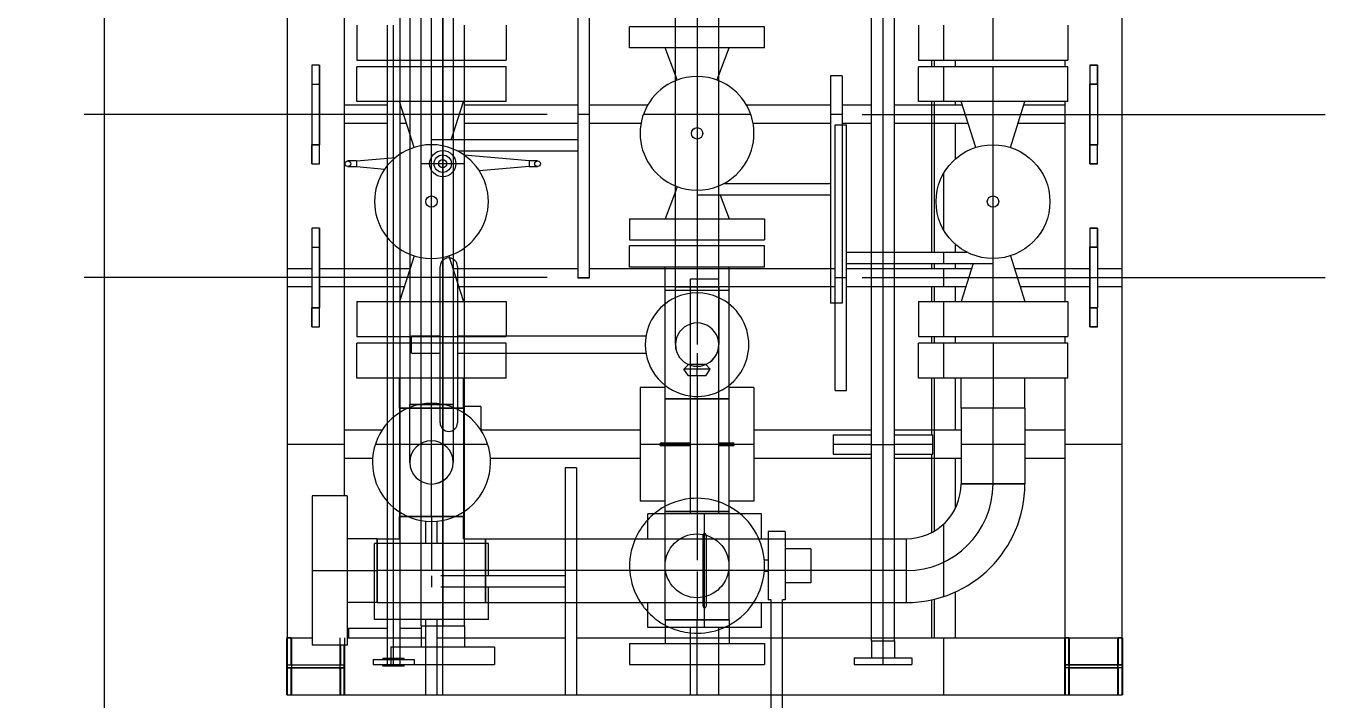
# Model space of a CAD drawing. Header units: inches. Extents: x 295136 to 296247, y 2627183 to 2627409.
# Drawn here: x 295239.414 to 295242.838, y 2627267.818 to 2627269.595 of the extents above; entities that cross this region are included whole.
import ezdxf

# ---------------------------------------------------------------- set-up
doc = ezdxf.new("R2010")
doc.units = ezdxf.units.IN
doc.header["$MEASUREMENT"] = 0
for name, color, linetype in [('_Auto', 7, 'Continuous'), ('EQUIPMENT LAYOUT-EMBED 1_DWG$0$DwgTemplate', 7, 'Continuous'), ('Layout', 6, 'Continuous')]:
    doc.layers.add(name, color=color, linetype=linetype)

# ---------------------------------------------------------------- blocks, each defined once
blk = doc.blocks.new('A$C55974CAD')
at = {"layer": 'EQUIPMENT LAYOUT-EMBED 1_DWG$0$DwgTemplate', "color": 1, "lineweight": 25}
for p, q in [((38.2, 8.135), (38.2, 8.735)), ((38.63, 8.2), (38.63, 8.735)), ((37.1, 8.19), (37.1715, 8.19)), ((37.1715, 8.19), (37.1715, 8.06)), ((37.1785, 8.06), (37.1785, 8.19)), ((37.1785, 8.19), (37.25, 8.19)), ((37.25, 8.19), (37.25, 8.2)), ((37.25, 8.2), (37.25, 8.1342)), ((38.176, 8.2), (38.176, 8.135)), ((38.224, 8.2), (38.224, 8.135)), ((38.63, 8.05), (38.63, 8.2)), ((38.176, 8.115), (38.176, 7.8915)), ((38.2, 8.115), (38.2, 8.135)), ((38.2, 7.8838), (38.2, 8.115)), ((38.224, 8.115), (38.224, 7.8771)), ((37.1715, 8.06), (37.1, 8.06)), ((37.1, 8.05), (37.2304, 8.05)), ((37.2304, 8.05), (37.1, 8.05)), ((37.2304, 8.06), (37.1785, 8.06)), ((43.732, 8.05), (37.6241, 8.05)), ((37.7225, 7.9752), (37.7225, 8.05)), ((37.7975, 7.9504), (37.7975, 8.05)), ((38.606, 7.9367), (38.606, 8.05)), ((38.63, 7.9367), (38.63, 8.05)), ((38.654, 7.9367), (38.654, 8.05)), ((37.25, 8.0421), (37.25, 7.835)), ((38.63, 7.9033), (38.63, 7.9367)), ((38.2, 7.7561), (38.2, 7.8838)), ((38.606, 7.8857), (38.606, 7.9033)), ((38.63, 7.8934), (38.63, 7.9033)), ((38.63, 7.7332), (38.63, 7.8934)), ((38.654, 7.9011), (38.654, 7.9033)), ((37.25, 7.805), (37.25, 7.468)), ((38.176, 7.7485), (38.176, 6.756)), ((38.2, 7.515), (38.2, 7.7561)), ((38.224, 7.7628), (38.224, 7.434)), ((38.606, 7.434), (38.606, 7.7332)), ((38.63, 7.515), (38.63, 7.7332)), ((38.654, 7.434), (38.654, 7.7332)), ((37.7975, 7.27), (37.7975, 7.6895)), ((37.7225, 7.27), (37.7225, 7.6647)), ((37.25, 7.438), (37.25, 6)), ((38.224, 7.404), (38.224, 6.756)), ((38.606, 7.2677), (38.606, 7.404)), ((38.654, 7.2504), (38.654, 7.404)), ((37.1, 7.1375), (37.2772, 7.1375)), ((37.5772, 7.1375), (38.1962, 7.1375)), ((38.1962, 7.1375), (38.1962, 7.0625)), ((37.1, 7.0625), (37.2772, 7.0625)), ((37.5772, 7.0625), (38.1962, 7.0625)), ((38.654, 6.768), (38.654, 6.9895)), ((37.7225, 6.6601), (37.7225, 6.97)), ((37.7975, 6.6601), (37.7975, 6.97)), ((38.606, 6.768), (38.606, 6.9722)), ((38.176, 6.726), (38.176, 6.4115)), ((38.224, 6.726), (38.224, 6.3962)), ((38.606, 6.6601), (38.606, 6.738)), ((38.654, 6.6601), (38.654, 6.738)), ((38.2, 6.685), (38.2, 6.4038)), ((38.63, 6.685), (38.63, 6.6601)), ((38.63, 6.6601), (38.63, 6.5998)), ((37.7225, 6.4241), (37.7225, 6.5998)), ((37.7975, 6.4241), (37.7975, 6.5998)), ((38.606, 6.4057), (38.606, 6.5998)), ((38.63, 6.5998), (38.63, 6.4134)), ((38.654, 6.4211), (38.654, 6.5998)), ((37.25, 6.5015), (37.3503, 6.5015)), ((37.3517, 6.4955), (37.25, 6.4955)), ((37.5279, 6.5015), (37.7346, 6.5015)), ((37.9348, 6.4955), (37.5312, 6.4955)), ((37.7854, 6.5015), (37.9348, 6.5015)), ((38.0269, 6.5015), (38.0444, 6.5015)), ((38.0444, 6.4955), (38.0269, 6.4955)), ((38.1365, 6.5015), (38.176, 6.5015)), ((38.176, 6.4955), (38.1365, 6.4955)), ((38.224, 6.5015), (38.237, 6.5015)), ((38.237, 6.4955), (38.224, 6.4955)), ((38.267, 6.5015), (38.6635, 6.5015)), ((38.6635, 6.4955), (38.267, 6.4955)), ((38.7556, 6.5015), (38.7731, 6.5015)), ((38.7731, 6.4955), (38.7556, 6.4955)), ((37.25, 6.4385), (37.3714, 6.4385)), ((37.593, 6.4385), (37.7225, 6.4385)), ((37.7975, 6.4385), (37.9348, 6.4385)), ((38.0269, 6.4385), (38.0444, 6.4385)), ((38.1365, 6.4385), (38.176, 6.4385)), ((38.224, 6.4385), (38.237, 6.4385)), ((38.267, 6.4385), (38.2869, 6.4385)), ((38.5131, 6.4385), (38.606, 6.4385)), ((38.654, 6.4385), (38.6635, 6.4385)), ((38.7556, 6.4385), (38.7731, 6.4385)), ((38.2, 6.4038), (38.2, 6.2761)), ((38.63, 6.4134), (38.63, 6.2665)), ((38.176, 6.2685), (38.176, 6.085)), ((38.2, 6.2761), (38.2, 6.085)), ((38.224, 6.2838), (38.224, 6.085)), ((38.606, 6.15), (38.606, 6.2742)), ((38.63, 6.2665), (38.63, 6.15)), ((37.7225, 6.15), (37.7225, 6.2558)), ((37.7975, 6.15), (37.7975, 6.2558)), ((38.654, 6.15), (38.654, 6.2589)), ((37.25, 6.15), (37.1, 6.15)), ((37.1, 6.15), (37.9348, 6.15)), ((37.1, 6.14), (37.1715, 6.14)), ((37.1715, 6.14), (37.1715, 6.01)), ((37.1785, 6.14), (37.25, 6.14)), ((37.1785, 6.01), (37.1785, 6.14)), ((37.25, 6.14), (37.25, 6.15)), ((38.0269, 6.15), (38.0444, 6.15)), ((38.1365, 6.15), (38.6635, 6.15)), ((38.63, 6.15), (38.63, 6)), ((38.7556, 6.15), (38.7731, 6.15)), ((38.176, 6.065), (38.176, 6)), ((38.2, 6.085), (38.2, 6.065)), ((38.2, 6.065), (38.2, 5.465)), ((38.224, 6.065), (38.224, 6)), ((37.1715, 6.01), (37.1, 6.01)), ((37.25, 6.01), (37.1785, 6.01)), ((37.25, 6), (37.25, 6.01)), ((38.63, 6), (38.63, 5.465))]:
    blk.add_line(p, q, dxfattribs=at)
at = {"layer": 'EQUIPMENT LAYOUT-EMBED 1_DWG$0$DwgTemplate', "color": 5, "lineweight": 25}
for p, q in [((37.1, 8.201), (37.25, 8.201)), ((37.1, 8.201), (37.25, 8.201)), ((37.1, 8.2), (37.1, 8.201)), ((37.1, 8.201), (37.1, 8.2)), ((37.25, 8.201), (37.25, 8.2)), ((37.25, 8.201), (37.25, 8.2)), ((38.12, 8.135), (38.07, 8.135)), ((38.07, 8.135), (38.12, 8.135)), ((38.07, 8.135), (38.07, 8.115)), ((38.07, 8.135), (38.07, 8.115)), ((38.07, 8.115), (38.12, 8.115)), ((38.07, 8.115), (38.12, 8.115)), ((38.12, 8.115), (38.12, 8.135)), ((38.12, 8.115), (38.12, 8.135)), ((38.28, 8.135), (38.12, 8.135)), ((38.28, 8.135), (38.12, 8.135)), ((38.12, 8.135), (38.12, 8.115)), ((38.12, 8.115), (38.28, 8.115)), ((38.28, 8.115), (38.12, 8.115)), ((38.33, 8.135), (38.28, 8.135)), ((38.33, 8.135), (38.28, 8.135)), ((38.28, 8.135), (38.28, 8.115)), ((38.28, 8.135), (38.28, 8.115)), ((38.28, 8.135), (38.28, 8.115)), ((38.28, 8.115), (38.33, 8.115)), ((38.33, 8.115), (38.28, 8.115)), ((38.33, 8.115), (38.33, 8.135)), ((38.33, 8.115), (38.33, 8.135)), ((38.4925, 8.0178), (38.4858, 7.943)), ((38.4925, 8.0403), (38.4925, 8.0178)), ((38.5, 8.0178), (38.4925, 8.0178)), ((38.5075, 8.0178), (38.5, 8.0178)), ((38.5075, 8.0178), (38.5075, 8.0403)), ((38.5075, 8.0178), (38.5167, 7.9142)), ((38.5075, 7.5628), (38.5227, 7.7337)), ((38.4925, 7.5628), (38.4808, 7.6936)), ((38.5, 7.5628), (38.4925, 7.5628)), ((38.4925, 7.5628), (38.4925, 7.5403)), ((38.5075, 7.5628), (38.5, 7.5628)), ((38.5075, 7.5403), (38.5075, 7.5628)), ((38.12, 6.085), (38.07, 6.085)), ((38.07, 6.085), (38.12, 6.085)), ((38.07, 6.085), (38.07, 6.065)), ((38.07, 6.065), (38.07, 6.085)), ((38.07, 6.065), (38.12, 6.065)), ((38.07, 6.065), (38.12, 6.065)), ((38.12, 6.065), (38.12, 6.085)), ((38.12, 6.085), (38.12, 6.065)), ((38.12, 6.085), (38.28, 6.085)), ((38.28, 6.085), (38.12, 6.085)), ((38.12, 6.065), (38.12, 6.085)), ((38.28, 6.065), (38.12, 6.065)), ((38.28, 6.065), (38.12, 6.065)), ((38.33, 6.085), (38.28, 6.085)), ((38.33, 6.085), (38.28, 6.085)), ((38.28, 6.085), (38.28, 6.065)), ((38.28, 6.065), (38.28, 6.085)), ((38.28, 6.065), (38.28, 6.085)), ((38.28, 6.065), (38.33, 6.065)), ((38.33, 6.065), (38.28, 6.065)), ((38.33, 6.065), (38.33, 6.085)), ((38.33, 6.085), (38.33, 6.065)), ((37.1, 5.999), (37.1, 6)), ((37.1, 5.999), (37.1, 6)), ((37.25, 5.999), (37.1, 5.999)), ((37.1, 5.999), (37.25, 5.999)), ((37.25, 6), (37.25, 5.999)), ((37.25, 5.999), (37.25, 6))]:
    blk.add_line(p, q, dxfattribs=at)
at = {"layer": 'EQUIPMENT LAYOUT-EMBED 1_DWG$0$DwgTemplate', "color": 54, "lineweight": 25}
for p, q in [((37.1, 8.2), (37.1, 7.835)), ((46.4428, 8.2), (37.1, 8.2)), ((37.1, 7.805), (37.1, 7.468)), ((37.1, 7.438), (37.1, 6)), ((37.1, 6), (46.5178, 6))]:
    blk.add_line(p, q, dxfattribs=at)
at = {"layer": 'EQUIPMENT LAYOUT-EMBED 1_DWG$0$DwgTemplate', "color": 7, "lineweight": 25}
for p, q in [((37.25, 8.189), (37.1, 8.189)), ((37.25, 8.189), (37.1, 8.189)), ((37.171, 8.05), (37.171, 8.2)), ((37.171, 8.2), (37.171, 8.05)), ((37.179, 8.2), (37.179, 8.05)), ((37.179, 8.2), (37.179, 8.05)), ((37.4272, 8.1342), (37.2304, 8.1342)), ((37.2304, 8.0421), (37.2304, 8.1342)), ((37.4272, 8.1342), (37.4272, 7.97)), ((37.6241, 8.1342), (37.4272, 8.1342)), ((37.6241, 8.0421), (37.6241, 8.1342)), ((38.5, 8.135), (38.5, 8.115)), ((38.5, 8.135), (38.5, 8.115)), ((38.55, 8.135), (38.5, 8.135)), ((38.5, 8.135), (38.55, 8.135)), ((38.5, 8.115), (38.55, 8.115)), ((38.5, 8.115), (38.55, 8.115)), ((38.55, 8.115), (38.55, 8.135)), ((38.55, 8.115), (38.55, 8.135)), ((38.71, 8.135), (38.55, 8.135)), ((38.71, 8.135), (38.55, 8.135)), ((38.55, 8.135), (38.55, 8.115)), ((38.55, 8.115), (38.71, 8.115)), ((38.71, 8.115), (38.55, 8.115)), ((38.71, 8.135), (38.71, 8.115)), ((38.71, 8.135), (38.71, 8.115)), ((38.76, 8.135), (38.71, 8.135)), ((38.76, 8.135), (38.71, 8.135)), ((38.71, 8.135), (38.71, 8.115)), ((38.71, 8.115), (38.76, 8.115)), ((38.76, 8.115), (38.71, 8.115)), ((38.76, 8.115), (38.76, 8.135)), ((38.76, 8.115), (38.76, 8.135)), ((37.1, 8.061), (37.25, 8.061)), ((37.1, 8.061), (37.25, 8.061)), ((37.25, 8.049), (37.1, 8.049)), ((37.25, 8.049), (37.1, 8.049)), ((37.4272, 8.0421), (37.2304, 8.0421)), ((37.3431, 7.97), (37.3431, 8.0421)), ((37.6241, 8.0421), (37.4272, 8.0421)), ((37.5113, 7.9627), (37.5113, 8.0421)), ((37.9348, 7.8771), (37.9348, 8.0168)), ((37.9348, 8.0168), (38.0269, 8.0168)), ((38.0269, 7.8771), (38.0269, 8.0168)), ((38.0444, 8.0168), (38.0444, 7.8771)), ((38.1365, 8.0168), (38.0444, 8.0168)), ((38.1365, 8.0168), (38.1365, 7.8771)), ((38.6635, 7.8771), (38.6635, 8.0168)), ((38.6635, 8.0168), (38.7556, 8.0168)), ((38.7556, 7.8771), (38.7556, 8.0168)), ((38.7731, 8.0168), (38.7731, 7.8771)), ((38.8652, 8.0168), (38.7731, 8.0168)), ((37.1751, 7.92), (37.1751, 7.9478)), ((37.1751, 7.9478), (37.18, 7.9478)), ((37.18, 7.9739), (37.18, 7.9269)), ((37.1928, 7.9739), (37.18, 7.9739)), ((37.1928, 7.9739), (37.1928, 7.92)), ((37.1928, 7.9478), (37.1957, 7.9478)), ((37.1957, 7.92), (37.1957, 7.9478)), ((37.2987, 7.67), (37.2987, 7.97)), ((37.2987, 7.97), (37.4987, 7.97)), ((37.3431, 7.9627), (37.3431, 7.97)), ((37.4272, 7.9627), (37.3431, 7.9627)), ((37.3431, 7.9627), (37.4987, 7.9627)), ((37.3431, 7.9627), (37.3431, 7.6772)), ((37.4272, 7.97), (37.4272, 7.9627)), ((37.4987, 7.9627), (37.4272, 7.9627)), ((37.4272, 7.6772), (37.4272, 7.9627)), ((37.4272, 7.9627), (37.4272, 7.9627)), ((37.4272, 7.9627), (37.4272, 7.9627)), ((37.4987, 7.67), (37.4987, 7.97)), ((37.5113, 7.9627), (37.4987, 7.9627)), ((37.4987, 7.9627), (37.5113, 7.9627)), ((37.5113, 7.9627), (37.5113, 7.9041)), ((37.1751, 7.8922), (37.1751, 7.92)), ((37.1783, 7.9033), (37.1783, 7.9367)), ((37.25, 7.9367), (37.1783, 7.9367)), ((37.18, 7.92), (37.1783, 7.92)), ((37.1783, 7.92), (37.25, 7.92)), ((37.18, 7.9269), (37.18, 7.7903)), ((37.226, 7.9269), (37.18, 7.9269)), ((37.1928, 7.92), (37.1928, 7.866)), ((37.1957, 7.8922), (37.1957, 7.92)), ((37.226, 7.9269), (37.226, 7.7903)), ((37.2987, 7.9367), (37.25, 7.9367)), ((37.25, 7.92), (37.2987, 7.92)), ((37.5113, 7.9367), (37.2987, 7.9367)), ((37.2987, 7.92), (37.5113, 7.92)), ((37.6098, 7.9367), (37.5113, 7.9367)), ((37.5113, 7.92), (37.5935, 7.92)), ((37.5935, 7.92), (37.8319, 7.92)), ((37.8156, 7.9367), (37.6098, 7.9367)), ((37.9348, 7.9367), (37.8156, 7.9367)), ((37.8319, 7.92), (37.9348, 7.92)), ((38.0269, 7.9367), (37.9348, 7.9367)), ((37.9348, 7.92), (38.0269, 7.92)), ((38.0444, 7.9367), (38.0269, 7.9367)), ((38.0269, 7.92), (38.0444, 7.92)), ((38.1365, 7.9367), (38.0444, 7.9367)), ((38.0444, 7.92), (38.1365, 7.92)), ((38.176, 7.9367), (38.1365, 7.9367)), ((38.1365, 7.92), (38.176, 7.92)), ((38.224, 7.9367), (38.176, 7.9367)), ((38.176, 7.92), (38.224, 7.92)), ((38.3058, 7.9367), (38.224, 7.9367)), ((38.224, 7.92), (38.2882, 7.92)), ((38.2882, 7.92), (38.5162, 7.92)), ((38.5147, 7.9367), (38.3058, 7.9367)), ((38.6635, 7.9367), (38.5147, 7.9367)), ((38.5162, 7.92), (38.6635, 7.92)), ((38.7556, 7.9367), (38.6635, 7.9367)), ((38.6635, 7.92), (38.7556, 7.92)), ((38.7731, 7.9367), (38.7556, 7.9367)), ((38.7556, 7.92), (38.7731, 7.92)), ((38.8652, 7.9367), (38.7731, 7.9367)), ((38.7731, 7.92), (38.8652, 7.92)), ((37.1751, 7.8922), (37.18, 7.8922)), ((37.25, 7.9033), (37.1783, 7.9033)), ((37.1928, 7.8922), (37.1957, 7.8922)), ((37.2987, 7.9033), (37.25, 7.9033)), ((37.5699, 7.9033), (37.2987, 7.9033)), ((37.5113, 7.9041), (37.5699, 7.9041)), ((37.5699, 7.8818), (37.5699, 7.9041)), ((37.57, 7.9033), (37.5699, 7.9033)), ((37.5699, 7.82), (37.5699, 7.8818)), ((37.57, 7.9041), (37.57, 7.8819)), ((37.5818, 7.9041), (37.57, 7.9041)), ((38.0269, 7.9033), (37.57, 7.9033)), ((37.57, 7.8819), (37.57, 7.82)), ((37.8436, 7.9041), (37.5818, 7.9041)), ((37.7127, 7.8771), (37.8651, 7.8771)), ((37.8554, 7.9041), (37.8436, 7.9041)), ((37.8554, 7.8818), (37.8554, 7.9041)), ((37.8554, 7.9041), (37.9348, 7.9041)), ((37.8554, 7.9041), (37.8554, 7.8818)), ((37.8554, 7.82), (37.8554, 7.8818)), ((37.8554, 7.8818), (37.8554, 7.82)), ((37.8651, 7.8771), (37.8651, 7.7628)), ((37.8651, 7.7628), (37.8651, 7.8771)), ((42.2762, 7.8771), (37.8651, 7.8771)), ((37.9348, 7.82), (37.9348, 7.8771)), ((38.0444, 7.9033), (38.0269, 7.9033)), ((38.0269, 7.82), (38.0269, 7.8771)), ((38.1365, 7.9033), (38.0444, 7.9033)), ((38.0444, 7.8771), (38.0444, 7.82)), ((38.1365, 7.9041), (38.1365, 7.8771)), ((38.221, 7.8771), (38.1365, 7.9041)), ((38.1391, 7.9033), (38.1365, 7.9033)), ((38.1365, 7.9033), (38.1365, 7.9033)), ((38.1365, 7.8771), (38.1365, 7.7628)), ((38.1365, 7.8771), (38.1365, 7.82)), ((38.176, 7.9033), (38.1391, 7.9033)), ((38.224, 7.9033), (38.176, 7.9033)), ((38.2571, 7.8656), (38.221, 7.8771)), ((38.2753, 7.9033), (38.224, 7.9033)), ((38.5247, 7.9033), (38.2753, 7.9033)), ((38.6609, 7.9033), (38.5247, 7.9033)), ((38.5429, 7.8656), (38.579, 7.8771)), ((38.579, 7.8771), (38.6635, 7.9041)), ((38.6635, 7.9033), (38.6609, 7.9033)), ((38.6635, 7.8771), (38.6635, 7.9041)), ((38.7556, 7.9033), (38.6635, 7.9033)), ((38.6635, 7.9033), (38.6635, 7.9033)), ((38.6635, 7.82), (38.6635, 7.8771)), ((38.6635, 7.82), (38.6635, 7.8771)), ((38.7731, 7.9033), (38.7556, 7.9033)), ((38.7556, 7.82), (38.7556, 7.8771)), ((39.0017, 7.9033), (38.7731, 7.9033)), ((38.7731, 7.8771), (38.7731, 7.82)), ((37.1928, 7.866), (37.18, 7.866)), ((37.25, 7.8475), (37.226, 7.8475)), ((37.2816, 7.8475), (37.25, 7.8475)), ((37.2816, 7.8475), (37.2816, 7.835)), ((37.2816, 7.8475), (37.2816, 7.835)), ((37.2816, 7.8475), (37.2987, 7.8475)), ((37.2987, 7.8475), (38.5, 7.8475)), ((38.0001, 7.8724), (38.0458, 7.8724)), ((38.0001, 7.8724), (38.0001, 7.7972)), ((38.0458, 7.8724), (38.0458, 7.7972)), ((38.5, 7.7332), (38.5, 7.8475)), ((38.5, 7.8475), (39.865, 7.8475)), ((37.0987, 7.805), (37.0987, 7.835)), ((37.0987, 7.835), (37.2987, 7.835)), ((37.2816, 7.835), (37.2816, 7.805)), ((37.2816, 7.835), (37.2816, 7.805)), ((37.4136, 7.82), (37.3838, 7.82)), ((37.5699, 7.82), (37.4272, 7.82)), ((37.4987, 7.835), (37.5578, 7.835)), ((37.5699, 7.82), (37.57, 7.82)), ((37.5699, 7.82), (37.5699, 7.82)), ((37.5699, 7.7581), (37.5699, 7.82)), ((37.57, 7.82), (37.7127, 7.82)), ((37.57, 7.82), (37.57, 7.7581)), ((37.7127, 7.82), (37.8651, 7.82)), ((37.8554, 7.7581), (37.8554, 7.82)), ((37.8554, 7.82), (37.8554, 7.7581)), ((37.8651, 7.82), (37.8651, 7.82)), ((37.8651, 7.82), (37.8651, 7.82)), ((37.8651, 7.82), (42.2762, 7.82)), ((37.9348, 7.7628), (37.9348, 7.82)), ((38.0269, 7.7628), (38.0269, 7.82)), ((38.0444, 7.82), (38.0444, 7.7628)), ((38.1365, 7.82), (38.1365, 7.7628)), ((38.563, 7.7628), (38.563, 7.82)), ((38.6635, 7.7628), (38.6635, 7.82)), ((38.6635, 7.7628), (38.6635, 7.82)), ((38.7556, 7.7628), (38.7556, 7.82)), ((38.7731, 7.82), (38.7731, 7.7628)), ((37.0987, 7.805), (37.2987, 7.805)), ((37.18, 7.7903), (37.25, 7.7903)), ((37.18, 7.7903), (37.18, 7.6538)), ((37.226, 7.7903), (37.226, 7.6538)), ((37.25, 7.7903), (37.2816, 7.7903)), ((37.2816, 7.805), (37.2816, 7.7903)), ((37.2816, 7.805), (37.2816, 7.7903)), ((37.2816, 7.7903), (37.2816, 7.7332)), ((37.2987, 7.7903), (37.2816, 7.7903)), ((37.2816, 7.7903), (37.2816, 7.7332)), ((38.5, 7.7903), (37.2987, 7.7903)), ((37.3837, 7.468), (37.3837, 7.7956)), ((37.4137, 7.468), (37.4137, 7.7956)), ((37.4987, 7.805), (37.5578, 7.805)), ((37.8172, 7.7972), (38.2287, 7.7972)), ((38.2571, 7.7743), (38.221, 7.7628)), ((38.5, 7.7903), (38.5, 7.7903)), ((38.5, 7.7903), (38.5, 7.7903)), ((39.865, 7.7903), (38.5, 7.7903)), ((37.5699, 7.7358), (37.5699, 7.7581)), ((37.57, 7.7581), (37.57, 7.7358)), ((37.8651, 7.7628), (37.7127, 7.7628)), ((38.0269, 7.7515), (37.8172, 7.7515)), ((37.8554, 7.7358), (37.8554, 7.7581)), ((37.8554, 7.7581), (37.8554, 7.7358)), ((42.2762, 7.7628), (37.8651, 7.7628)), ((37.9348, 7.6231), (37.9348, 7.7628)), ((38.0001, 7.7515), (38.0001, 7.6231)), ((38.0269, 7.6231), (38.0269, 7.7628)), ((38.0444, 7.7515), (38.0269, 7.7515)), ((38.0444, 7.7628), (38.0444, 7.6231)), ((38.1365, 7.7515), (38.0444, 7.7515)), ((38.0458, 7.7515), (38.0458, 7.6231)), ((38.1365, 7.7628), (38.1365, 7.7358)), ((38.1365, 7.7628), (38.1365, 7.6231)), ((38.221, 7.7628), (38.1365, 7.7358)), ((38.224, 7.7515), (38.1365, 7.7515)), ((38.1365, 7.7515), (38.1365, 7.7515)), ((38.2287, 7.7515), (38.224, 7.7515)), ((38.533, 7.434), (38.533, 7.7506)), ((38.563, 7.7679), (38.579, 7.7628)), ((38.563, 7.434), (38.563, 7.7628)), ((38.579, 7.7628), (38.6635, 7.7358)), ((38.6635, 7.7358), (38.6635, 7.7628)), ((38.6635, 7.6231), (38.6635, 7.7628)), ((38.7556, 7.6231), (38.7556, 7.7628)), ((38.7731, 7.7628), (38.7731, 7.6231)), ((37.25, 7.7332), (37.226, 7.7332)), ((37.2816, 7.7332), (37.25, 7.7332)), ((37.2816, 7.7332), (37.2987, 7.7332)), ((37.2987, 7.7332), (37.5113, 7.7332)), ((37.5113, 7.7358), (37.5113, 7.6772)), ((37.5113, 7.7358), (37.5699, 7.7358)), ((37.5113, 7.7332), (37.5836, 7.7332)), ((37.5818, 7.7358), (37.57, 7.7358)), ((37.8436, 7.7358), (37.5818, 7.7358)), ((37.5836, 7.7332), (37.8418, 7.7332)), ((37.8418, 7.7332), (37.9348, 7.7332)), ((37.8554, 7.7358), (37.8436, 7.7358)), ((37.8554, 7.7358), (37.9348, 7.7358)), ((37.9348, 7.7332), (38.1365, 7.7332)), ((38.1365, 7.7332), (38.176, 7.7332)), ((38.176, 7.7332), (38.224, 7.7332)), ((38.224, 7.7332), (38.2777, 7.7332)), ((38.2777, 7.7332), (38.5, 7.7332)), ((38.5, 7.7332), (38.5227, 7.7332)), ((38.5227, 7.7332), (38.533, 7.7332)), ((38.533, 7.7332), (38.563, 7.7332)), ((38.563, 7.7332), (38.6635, 7.7332)), ((38.6635, 7.7332), (38.7556, 7.7332)), ((38.7556, 7.7332), (38.7731, 7.7332)), ((38.7731, 7.7332), (38.8652, 7.7332)), ((37.2987, 7.67), (37.3837, 7.67)), ((37.4987, 7.6772), (37.3431, 7.6772)), ((37.3431, 7.6772), (37.3431, 7.67)), ((37.3431, 7.6772), (37.4987, 7.6772)), ((37.3431, 7.67), (37.3431, 7.468)), ((37.4137, 7.67), (37.4987, 7.67)), ((37.4272, 7.67), (37.4272, 7.6772)), ((37.4272, 7.6772), (37.4272, 7.6772)), ((37.4272, 7.468), (37.4272, 7.67)), ((37.5113, 7.6772), (37.4987, 7.6772)), ((37.4987, 7.6772), (37.5113, 7.6772)), ((37.5113, 7.6772), (37.5113, 7.468)), ((37.226, 7.6538), (37.18, 7.6538)), ((37.9348, 7.6231), (38.0269, 7.6231)), ((38.0001, 7.6231), (38.0001, 7.2546)), ((38.1365, 7.6231), (38.0444, 7.6231)), ((38.0458, 7.6231), (38.0458, 7.2546)), ((38.6635, 7.6231), (38.7556, 7.6231)), ((38.8652, 7.6231), (38.7731, 7.6231)), ((37.6987, 7.468), (37.0987, 7.468)), ((37.0987, 7.438), (37.0987, 7.468)), ((37.3431, 7.468), (37.3431, 7.438)), ((37.4272, 7.438), (37.4272, 7.468)), ((37.5113, 7.468), (37.5113, 7.438)), ((37.6987, 7.438), (37.6987, 7.468)), ((37.6987, 7.438), (37.0987, 7.438)), ((37.3431, 7.438), (37.3431, 7.104)), ((37.4272, 7.104), (37.4272, 7.438)), ((37.5113, 7.438), (37.5113, 7.104)), ((38.548, 7.434), (38.198, 7.434)), ((38.198, 7.404), (38.198, 7.434)), ((38.898, 7.434), (38.548, 7.434)), ((38.548, 7.404), (38.198, 7.404)), ((38.898, 7.404), (38.548, 7.404)), ((37.18, 7.2978), (37.18, 7.12)), ((37.2356, 7.2978), (37.18, 7.2978)), ((37.2356, 7.2978), (37.2356, 7.12)), ((38.2275, 7.1771), (38.2275, 7.2978)), ((38.2275, 7.2978), (38.2831, 7.2978)), ((38.2831, 7.1771), (38.2831, 7.2978)), ((38.2991, 7.2978), (38.2991, 7.1771)), ((38.3546, 7.2978), (38.2991, 7.2978)), ((38.3546, 7.2978), (38.3546, 7.1771)), ((38.8054, 7.1771), (38.8054, 7.2978)), ((38.8054, 7.2978), (38.8609, 7.2978)), ((38.8609, 7.1771), (38.8609, 7.2978)), ((37.25, 7.2041), (37.2356, 7.2041)), ((37.2772, 7.2041), (37.25, 7.2041)), ((37.2973, 7.2041), (37.2772, 7.2041)), ((37.2973, 7.12), (37.2973, 7.2041)), ((37.2973, 7.2041), (37.5828, 7.2041)), ((37.2973, 7.2041), (37.2973, 7.12)), ((37.5828, 7.12), (37.5828, 7.2041)), ((37.5828, 7.2041), (37.5828, 7.0358)), ((37.5828, 7.2041), (37.5967, 7.2041)), ((37.5967, 7.2041), (37.756, 7.2041)), ((37.756, 7.2041), (37.764, 7.2041)), ((37.764, 7.2041), (37.8802, 7.2041)), ((37.8802, 7.1375), (37.8802, 7.2041)), ((37.8802, 7.2041), (37.9155, 7.2041)), ((37.8802, 7.2041), (37.8802, 7.1375)), ((37.9155, 7.2041), (38.1305, 7.2041)), ((38.1305, 7.2041), (38.1657, 7.2041)), ((38.1657, 7.1771), (38.1657, 7.2041)), ((38.1657, 7.1771), (38.1657, 7.2041)), ((38.1657, 7.2041), (38.176, 7.2041)), ((38.176, 7.2041), (38.224, 7.2041)), ((38.224, 7.2041), (38.2275, 7.2041)), ((38.3546, 7.2041), (38.3546, 7.1771)), ((38.4269, 7.1771), (38.3546, 7.2041)), ((38.7331, 7.1771), (38.8054, 7.2041)), ((38.8054, 7.1771), (38.8054, 7.2041)), ((38.023, 7.1771), (38.1754, 7.1771)), ((38.1657, 7.12), (38.1657, 7.1771)), ((38.1657, 7.12), (38.1657, 7.1771)), ((38.1754, 7.1375), (38.1754, 7.1771)), ((38.1754, 7.1771), (38.1754, 7.1375)), ((38.1754, 7.1771), (38.176, 7.1771)), ((38.176, 7.1771), (38.224, 7.1771)), ((38.224, 7.1771), (39.1625, 7.1771)), ((38.2275, 7.12), (38.2275, 7.1771)), ((38.2831, 7.12), (38.2831, 7.1771)), ((38.2991, 7.1771), (38.2991, 7.12)), ((38.3546, 7.1771), (38.3546, 7.12)), ((38.3546, 7.1771), (38.3546, 7.12)), ((38.4395, 7.1724), (38.4269, 7.1771)), ((38.7205, 7.1724), (38.7331, 7.1771)), ((38.8054, 7.0628), (38.8054, 7.1771)), ((38.8054, 7.12), (38.8054, 7.1771)), ((38.8609, 7.12), (38.8609, 7.1771)), ((37.8802, 7.12), (37.8802, 7.1375)), ((37.8802, 7.1375), (37.8802, 7.0625)), ((37.9404, 7.143), (37.9586, 7.1545)), ((37.9404, 7.097), (37.9404, 7.143)), ((37.9586, 7.0855), (37.9586, 7.1545)), ((37.9707, 7.143), (37.9586, 7.1545)), ((37.9707, 7.097), (37.9707, 7.143)), ((38.1754, 7.0628), (38.1754, 7.1375)), ((38.1754, 7.1375), (38.1754, 7.0628)), ((37.18, 7.12), (37.2973, 7.12)), ((37.18, 7.12), (37.18, 6.9422)), ((37.2356, 7.12), (37.2356, 6.9422)), ((37.2973, 7.12), (37.2974, 7.12)), ((37.4251, 7.12), (37.2973, 7.12)), ((37.2973, 7.0358), (37.2973, 7.12)), ((37.2973, 7.12), (37.2973, 7.0358)), ((37.2974, 7.12), (37.2974, 7.12)), ((37.3431, 7.104), (37.3431, 7.096)), ((37.3431, 7.096), (37.3431, 6.5686)), ((37.4272, 7.096), (37.4272, 7.104)), ((37.4272, 6.5686), (37.4272, 7.096)), ((37.5828, 7.12), (37.4551, 7.12)), ((37.5113, 7.104), (37.5113, 7.096)), ((37.5113, 7.096), (37.5113, 6.5686)), ((37.5828, 7.12), (37.5828, 7.12)), ((37.5828, 7.0358), (37.5828, 7.12)), ((37.8802, 7.12), (37.5828, 7.12)), ((37.9404, 7.12), (37.8802, 7.12)), ((37.8802, 7.12), (37.8802, 7.12)), ((37.8802, 7.12), (37.8802, 7.12)), ((37.8802, 7.0625), (37.8802, 7.12)), ((37.9404, 7.12), (37.9563, 7.12)), ((37.9404, 7.097), (37.9586, 7.0855)), ((38.0001, 7.12), (37.9563, 7.12)), ((37.9563, 7.12), (37.9563, 7.12)), ((37.9707, 7.097), (37.9586, 7.0855)), ((38.1754, 7.12), (38.023, 7.12)), ((38.1657, 7.0625), (38.1657, 7.12)), ((38.1657, 7.0625), (38.1657, 7.12)), ((38.1754, 7.12), (38.1754, 7.12)), ((38.1754, 7.12), (38.1754, 7.12)), ((38.224, 7.12), (38.1754, 7.12)), ((39.1625, 7.12), (38.224, 7.12)), ((38.2275, 7.0628), (38.2275, 7.12)), ((38.2831, 7.0628), (38.2831, 7.12)), ((38.2991, 7.12), (38.2991, 7.0628)), ((38.3546, 7.12), (38.3546, 7.0628)), ((38.3546, 7.12), (38.3546, 7.0628)), ((38.417, 7.0628), (38.417, 7.12)), ((38.8054, 7.0628), (38.8054, 7.12)), ((38.8609, 7.0628), (38.8609, 7.12)), ((37.8802, 7.0358), (37.8802, 7.0625)), ((37.8802, 7.0625), (37.8802, 7.0358)), ((38.1754, 7.0628), (38.023, 7.0628)), ((38.1657, 7.0358), (38.1657, 7.0625)), ((38.1657, 7.0358), (38.1657, 7.0625)), ((38.1754, 7.0628), (38.224, 7.0628)), ((38.224, 7.0628), (39.1625, 7.0628)), ((38.2275, 6.9422), (38.2275, 7.0628)), ((38.2831, 6.9422), (38.2831, 7.0628)), ((38.2991, 7.0628), (38.2991, 6.9422)), ((38.3546, 7.0628), (38.3546, 7.0358)), ((38.3546, 7.0628), (38.3546, 6.9422)), ((38.417, 7.0591), (38.3546, 7.0358)), ((38.417, 6.768), (38.417, 7.0628)), ((38.7205, 7.0675), (38.7331, 7.0628)), ((38.7331, 7.0628), (38.8054, 7.0358)), ((38.8054, 7.0358), (38.8054, 7.0628)), ((38.8054, 6.9422), (38.8054, 7.0628)), ((38.8609, 6.9422), (38.8609, 7.0628)), ((37.25, 7.0358), (37.2356, 7.0358)), ((37.2772, 7.0358), (37.25, 7.0358)), ((37.2973, 7.0358), (37.2772, 7.0358)), ((37.2973, 7.0358), (37.5828, 7.0358)), ((37.5828, 7.0358), (37.5967, 7.0358)), ((37.5967, 7.0358), (37.756, 7.0358)), ((37.756, 7.0358), (37.764, 7.0358)), ((37.764, 7.0358), (37.8802, 7.0358)), ((37.8802, 7.0358), (37.9155, 7.0358)), ((37.9155, 7.0358), (38.1305, 7.0358)), ((38.1305, 7.0358), (38.1657, 7.0358)), ((38.1657, 7.0358), (38.176, 7.0358)), ((38.176, 7.0358), (38.224, 7.0358)), ((38.224, 7.0358), (38.2275, 7.0358)), ((38.447, 6.768), (38.447, 7.0506)), ((37.0201, 6.925), (37.1, 6.925)), ((37.1, 6.925), (37.25, 6.925)), ((37.2356, 6.9422), (37.18, 6.9422)), ((37.25, 6.925), (37.3431, 6.925)), ((37.3431, 6.925), (37.3501, 6.925)), ((37.5113, 6.9325), (37.3501, 6.9325)), ((37.3501, 6.925), (37.3501, 6.9325)), ((37.4251, 6.9325), (37.4251, 6.9428)), ((37.4551, 6.9325), (37.4551, 6.9428)), ((37.5301, 6.9325), (37.5113, 6.9325)), ((37.5301, 6.8875), (37.5301, 6.9325)), ((38.2275, 6.9422), (38.2831, 6.9422)), ((38.3546, 6.9422), (38.2991, 6.9422)), ((38.8054, 6.9422), (38.8609, 6.9422)), ((37.0201, 6.895), (37.1, 6.895)), ((37.1, 6.895), (37.25, 6.895)), ((37.25, 6.895), (37.3431, 6.895)), ((37.3431, 6.895), (37.3501, 6.895)), ((37.3501, 6.8875), (37.3501, 6.895)), ((37.5113, 6.8875), (37.3501, 6.8875)), ((37.3951, 6.82), (37.3951, 6.8875)), ((37.4851, 6.82), (37.4851, 6.8875)), ((37.5301, 6.8875), (37.5113, 6.8875)), ((37.4851, 6.82), (37.3951, 6.82)), ((37.902, 6.756), (38.252, 6.756)), ((37.902, 6.756), (37.902, 6.726)), ((38.176, 6.768), (38.132, 6.768)), ((38.132, 6.756), (38.132, 6.768)), ((38.132, 6.738), (38.132, 6.756)), ((38.224, 6.768), (38.176, 6.768)), ((38.432, 6.768), (38.224, 6.768)), ((38.252, 6.756), (38.602, 6.756)), ((38.732, 6.768), (38.432, 6.768)), ((38.602, 6.756), (38.602, 6.726)), ((38.732, 6.738), (38.732, 6.768)), ((37.902, 6.726), (38.252, 6.726)), ((38.432, 6.738), (38.132, 6.738)), ((38.237, 6.726), (38.237, 6.34)), ((38.252, 6.726), (38.602, 6.726)), ((38.267, 6.726), (38.267, 6.4093)), ((38.602, 6.738), (38.432, 6.738)), ((38.732, 6.738), (38.602, 6.738)), ((37.18, 6.7062), (37.18, 6.63)), ((37.1975, 6.7062), (37.18, 6.7062)), ((37.1975, 6.7062), (37.1975, 6.63)), ((37.242, 6.6601), (37.1975, 6.6601)), ((37.242, 6.6601), (37.242, 6.5998)), ((37.242, 6.6601), (37.25, 6.6601)), ((37.242, 6.6601), (37.242, 6.63)), ((37.25, 6.6601), (37.3431, 6.6601)), ((37.3431, 6.6601), (37.5113, 6.6601)), ((37.5113, 6.6601), (38.176, 6.6601)), ((38.176, 6.6601), (38.224, 6.6601)), ((38.224, 6.6601), (38.237, 6.6601)), ((38.237, 6.6601), (38.267, 6.6601)), ((38.267, 6.6601), (39.1625, 6.6601)), ((37.242, 6.63), (37.18, 6.63)), ((37.18, 6.63), (37.18, 6.5538)), ((37.1975, 6.63), (37.1975, 6.5538)), ((37.25, 6.63), (37.242, 6.63)), ((37.242, 6.63), (37.242, 6.5998)), ((37.3431, 6.63), (37.25, 6.63)), ((37.5113, 6.63), (37.3431, 6.63)), ((38.176, 6.63), (37.5113, 6.63)), ((38.224, 6.63), (38.176, 6.63)), ((38.237, 6.63), (38.224, 6.63)), ((38.267, 6.63), (38.237, 6.63)), ((39.0225, 6.63), (38.267, 6.63)), ((37.242, 6.5998), (37.1975, 6.5998)), ((37.242, 6.5998), (37.25, 6.5998)), ((37.25, 6.5998), (37.3431, 6.5998)), ((37.3431, 6.5998), (37.5113, 6.5998)), ((37.5113, 6.5998), (38.176, 6.5998)), ((38.176, 6.5998), (38.224, 6.5998)), ((38.224, 6.5998), (38.237, 6.5998)), ((38.237, 6.5998), (38.267, 6.5998)), ((38.267, 6.5998), (39.0225, 6.5998)), ((37.1975, 6.5538), (37.18, 6.5538)), ((37.5113, 6.5686), (37.3431, 6.5686)), ((37.5113, 6.5686), (37.3431, 6.5686)), ((37.4272, 6.5686), (37.4272, 6.5686)), ((37.4272, 6.5686), (37.4272, 6.5686)), ((37.9348, 6.34), (37.9348, 6.5368)), ((37.9348, 6.5368), (38.0269, 6.5368)), ((38.0269, 6.34), (38.0269, 6.5368)), ((38.0444, 6.5368), (38.0444, 6.34)), ((38.1365, 6.5368), (38.0444, 6.5368)), ((38.1365, 6.5368), (38.1365, 6.34)), ((38.6635, 6.34), (38.6635, 6.5368)), ((38.6635, 6.5368), (38.7556, 6.5368)), ((38.7556, 6.34), (38.7556, 6.5368)), ((38.7731, 6.5368), (38.7731, 6.34)), ((38.8652, 6.5368), (38.7731, 6.5368)), ((37.6558, 6.4241), (37.6558, 6.2558)), ((37.6558, 6.2558), (37.6558, 6.4241)), ((37.8554, 6.4241), (37.6558, 6.4241)), ((37.8554, 6.34), (37.8554, 6.4241)), ((37.8554, 6.4241), (37.9348, 6.4241)), ((37.8554, 6.2558), (37.8554, 6.4241)), ((38.1365, 6.4241), (38.1365, 6.2558)), ((38.237, 6.392), (38.1365, 6.4241)), ((38.5429, 6.3856), (38.6635, 6.4241)), ((38.6635, 6.34), (38.6635, 6.4241)), ((37.6558, 6.34), (37.6558, 6.34)), ((37.6558, 6.34), (37.6558, 6.34)), ((37.6558, 6.34), (37.8554, 6.34)), ((38.0269, 6.34), (37.8554, 6.34)), ((37.8554, 6.2558), (37.8554, 6.34)), ((37.9348, 6.1431), (37.9348, 6.34)), ((38.0269, 6.1431), (38.0269, 6.34)), ((38.0444, 6.34), (38.7556, 6.34)), ((38.0444, 6.34), (38.0444, 6.1431)), ((38.1365, 6.34), (38.1365, 6.1431)), ((38.237, 6.34), (38.25, 6.34)), ((38.6635, 6.2558), (38.6635, 6.34)), ((38.6635, 6.1431), (38.6635, 6.34)), ((38.7556, 6.1431), (38.7556, 6.34)), ((38.7731, 6.34), (38.9445, 6.34)), ((38.7731, 6.34), (38.7731, 6.1431)), ((38.2571, 6.2943), (38.1365, 6.2558)), ((38.5429, 6.2943), (38.6635, 6.2558)), ((37.8554, 6.2558), (37.6558, 6.2558)), ((37.8554, 6.2558), (37.9348, 6.2558)), ((37.1, 6.151), (37.25, 6.151)), ((37.25, 6.151), (37.1, 6.151)), ((37.25, 6.139), (37.1, 6.139)), ((37.1, 6.139), (37.25, 6.139)), ((37.171, 6), (37.171, 6.15)), ((37.171, 6), (37.171, 6.15)), ((37.179, 6.15), (37.179, 6)), ((37.179, 6), (37.179, 6.15)), ((37.9348, 6.1431), (38.0269, 6.1431)), ((38.1365, 6.1431), (38.0444, 6.1431)), ((38.6635, 6.1431), (38.7556, 6.1431)), ((38.8652, 6.1431), (38.7731, 6.1431)), ((38.5, 6.085), (38.5, 6.065)), ((38.5, 6.065), (38.5, 6.085)), ((38.55, 6.085), (38.5, 6.085)), ((38.5, 6.085), (38.55, 6.085)), ((38.5, 6.065), (38.55, 6.065)), ((38.5, 6.065), (38.55, 6.065)), ((38.55, 6.065), (38.55, 6.085)), ((38.55, 6.085), (38.55, 6.065)), ((38.55, 6.085), (38.71, 6.085)), ((38.71, 6.085), (38.55, 6.085)), ((38.55, 6.065), (38.55, 6.085)), ((38.71, 6.065), (38.55, 6.065)), ((38.71, 6.065), (38.55, 6.065)), ((38.71, 6.085), (38.71, 6.065)), ((38.71, 6.065), (38.71, 6.085)), ((38.76, 6.085), (38.71, 6.085)), ((38.76, 6.085), (38.71, 6.085)), ((38.71, 6.065), (38.71, 6.085)), ((38.71, 6.065), (38.76, 6.065)), ((38.76, 6.065), (38.71, 6.065)), ((38.76, 6.065), (38.76, 6.085)), ((38.76, 6.085), (38.76, 6.065)), ((37.1, 6.011), (37.25, 6.011)), ((37.25, 6.011), (37.1, 6.011))]:
    blk.add_line(p, q, dxfattribs=at)
at = {"layer": 'EQUIPMENT LAYOUT-EMBED 1_DWG$0$DwgTemplate', "color": 9, "lineweight": 25}
for p, q in [((37.76, 8.05), (37.76, 8.2)), ((37.76, 7.6718), (37.76, 7.9682)), ((37.1, 7.79), (41.34, 7.79)), ((38.2, 7.434), (38.2, 7.404)), ((38.63, 7.404), (38.63, 7.434)), ((37.76, 6.97), (37.76, 7.27)), ((38.63, 6.9786), (38.63, 7.2614)), ((37.1, 7.12), (37.18, 7.12)), ((37.2772, 7.1), (37.5772, 7.1)), ((37.76, 6.6601), (37.76, 6.7617)), ((38.2, 6.756), (38.2, 6.726)), ((38.63, 6.738), (38.63, 6.768)), ((37.76, 6.4982), (37.76, 6.5998)), ((37.1, 6.47), (37.25, 6.47)), ((37.359, 6.47), (37.5502, 6.47)), ((37.9348, 6.47), (38.0269, 6.47)), ((38.0444, 6.47), (38.1365, 6.47)), ((38.176, 6.47), (38.224, 6.47)), ((38.237, 6.47), (38.267, 6.47)), ((38.3252, 6.47), (38.4748, 6.47)), ((38.6635, 6.47), (38.7556, 6.47)), ((38.7731, 6.47), (38.8652, 6.47)), ((37.76, 6.2558), (37.76, 6.4241)), ((37.76, 6), (37.76, 6.15))]:
    blk.add_line(p, q, dxfattribs=at)
at = {"layer": 'EQUIPMENT LAYOUT-EMBED 1_DWG$0$DwgTemplate', "color": 3, "lineweight": 25}
for p, q in [((37.2754, 8.0383), (37.25, 8.0383)), ((37.2754, 8.0383), (37.2754, 7.9367)), ((37.2754, 7.9033), (37.2754, 7.8475)), ((37.86, 7.6903), (37.86, 7.7332)), ((37.86, 7.6903), (37.7987, 7.6903)), ((37.61, 7.2041), (37.61, 7.27)), ((37.91, 7.27), (37.61, 7.27)), ((37.91, 7.2041), (37.91, 7.27)), ((37.2772, 7.25), (37.3431, 7.25)), ((37.2772, 6.95), (37.2772, 7.25)), ((37.5113, 7.25), (37.5772, 7.25)), ((37.5772, 6.95), (37.5772, 7.25)), ((37.756, 7.1375), (37.756, 7.214)), ((37.764, 7.214), (37.764, 7.1375)), ((37.3332, 7.104), (37.5212, 7.104)), ((37.5212, 7.096), (37.3332, 7.096)), ((37.756, 7.026), (37.756, 7.0625)), ((37.764, 7.0625), (37.764, 7.026)), ((37.61, 6.97), (37.61, 7.0358)), ((37.91, 6.97), (37.91, 7.0358)), ((37.91, 6.97), (37.61, 6.97)), ((37.2772, 6.95), (37.3431, 6.95)), ((37.5113, 6.95), (37.5772, 6.95)), ((37.7854, 6.7617), (37.7346, 6.7617)), ((37.7346, 6.7617), (37.7346, 6.6601)), ((37.7854, 6.7617), (37.7854, 6.6601)), ((37.76, 6.6601), (37.76, 6.5998)), ((37.7346, 6.5998), (37.7346, 6.4982)), ((37.7854, 6.5998), (37.7854, 6.4982)), ((37.7346, 6.4982), (37.7854, 6.4982))]:
    blk.add_line(p, q, dxfattribs=at)
at = {"layer": 'EQUIPMENT LAYOUT-EMBED 1_DWG$0$DwgTemplate', "color": 5, "lineweight": 25}
for centre in [(38.5, 8.0403), (38.5, 7.5403)]:
    blk.add_circle(centre, 0.0075, dxfattribs=at)
at = {"layer": 'EQUIPMENT LAYOUT-EMBED 1_DWG$0$DwgTemplate', "color": 7, "lineweight": 25}
for centre, radius in [((38.4, 7.82), 0.015), ((38.5, 7.7903), 0.0345), ((38.5, 7.7903), 0.023), ((38.5, 7.7903), 0.0107), ((37.4401, 7.12), 0.0841), ((38.58, 7.12), 0.015), ((38.4, 6.34), 0.15), ((38.4, 6.34), 0.015)]:
    blk.add_circle(centre, radius, dxfattribs=at)
for centre, radius, start, end in [((37.7127, 7.82), 0.1556, 21.5521, 180), ((38.4, 7.82), 0.15, 22.3956, 157.6044), ((37.7127, 7.82), 0.0571, 90, 180), ((37.7127, 7.82), 0.0571, 90, 270), ((37.7127, 7.82), 0.0571, 270, 90), ((37.7127, 7.82), 0.1556, 338.4479, 21.5521), ((38.4, 7.82), 0.15, 157.6044, 202.3956), ((38.4, 7.82), 0.15, 337.6044, 22.3956), ((37.7127, 7.82), 0.1556, 180, 338.4479), ((37.7127, 7.82), 0.0572, 180, 270), ((37.8172, 7.7743), 0.0229, 90, 270), ((38.2287, 7.7743), 0.0229, 329.7464, 90), ((38.2287, 7.7743), 0.0229, 270, 329.7464), ((38.4, 7.82), 0.15, 202.3956, 270), ((38.4, 7.82), 0.15, 270, 337.6044), ((37.4401, 7.12), 0.1778, 66.377, 123.0733), ((37.4401, 7.12), 0.1778, 123.0733, 133.0164), ((37.4401, 7.12), 0.1778, 46.9836, 66.377), ((38.58, 7.12), 0.15, 22.3956, 157.6044), ((37.4401, 7.12), 0.1778, 133.0164, 156.3684), ((37.4401, 7.12), 0.1778, 39.543, 46.9836), ((37.4401, 7.12), 0.1778, 5.6485, 39.543), ((38.023, 7.12), 0.1365, 90, 172.6355), ((38.023, 7.12), 0.1365, 24.7465, 90), ((37.4401, 7.12), 0.1778, 156.3684, 174.3515), ((38.023, 7.12), 0.0571, 162.1689, 90), ((38.023, 7.12), 0.0572, 90, 162.1689), ((38.023, 7.12), 0.0571, 90, 162.1689), ((38.023, 7.12), 0.1365, 335.0916, 24.7465), ((38.58, 7.12), 0.15, 157.6044, 202.3956), ((38.58, 7.12), 0.15, 337.6044, 22.3956), ((37.4401, 7.12), 0.1778, 174.3515, 198.8685), ((37.4401, 7.12), 0.1778, 341.1315, 5.6485), ((38.023, 7.12), 0.1365, 172.6355, 204.9084), ((38.023, 7.12), 0.0571, 162.1689, 270), ((37.4401, 7.12), 0.1778, 198.8685, 203.6316), ((37.4401, 7.12), 0.1778, 320.457, 341.1315), ((38.023, 7.12), 0.1365, 204.9084, 335.0916), ((38.58, 7.12), 0.15, 202.3956, 270), ((38.58, 7.12), 0.15, 270, 337.6044), ((37.4401, 7.12), 0.1778, 203.6316, 270), ((37.4401, 7.12), 0.1778, 270, 320.457), ((37.6558, 6.5686), 0.3127, 180, 270), ((37.6558, 6.5686), 0.2286, 180, 270), ((37.6558, 6.5686), 0.1445, 180, 270)]:
    blk.add_arc(centre, radius, start, end, dxfattribs=at)
at = {"layer": 'EQUIPMENT LAYOUT-EMBED 1_DWG$0$DwgTemplate', "color": 3, "lineweight": 25}
for centre, start, end in [((37.76, 7.214), 0, 180), ((37.3332, 7.1), 90, 270), ((37.5212, 7.1), 270, 90), ((37.76, 7.026), 180, 0)]:
    blk.add_arc(centre, 0.004, start, end, dxfattribs=at)

msp = doc.modelspace()

# ---------------------------------------------------------------- linework, layer by layer
at = {"layer": '_Auto', "color": 7, "linetype": 'Continuous'}
msp.add_lwpolyline([(295238.5226, 2627266.2055), (295238.5226, 2627271.1445), (295239.6202, 2627271.1445), (295239.6202, 2627266.2055)], close=True, dxfattribs=at)

# ---------------------------------------------------------------- block references
at = {"layer": 'Layout', "rotation": 90}
msp.add_blockref('A$C55974CAD', (295248.3027, 2627230.7321), dxfattribs=at)

doc.saveas('drawing.dxf')
